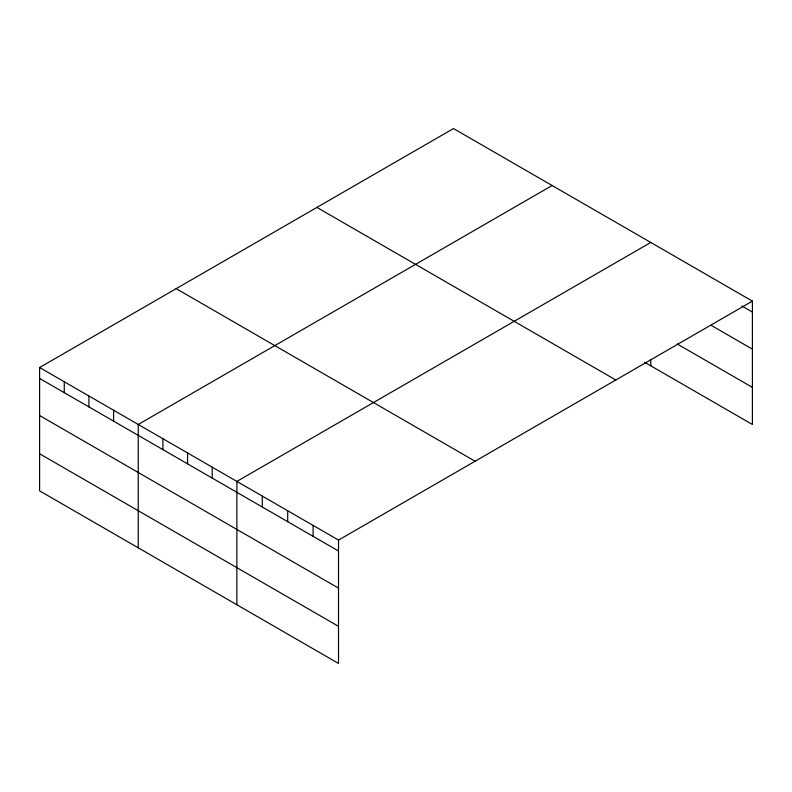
<?xml version="1.0" encoding="UTF-8"?>
<svg xmlns="http://www.w3.org/2000/svg" width="792" height="792" viewBox="0 0 792 792"><rect width="100%" height="100%" fill="white"/><g stroke="black" fill="none" stroke-linecap="round" stroke-linejoin="round"><path stroke-width="1.19" d="M39.6 367.518L338.511 540.094L338.511 663.439L39.6 490.862L39.6 367.518L453.489 128.561L752.4 301.138L752.4 424.482L644.609 362.251M552.133 185.506L138.244 424.462L138.244 547.817M650.767 242.461L236.877 481.417L236.877 604.761M338.511 540.094L752.4 301.138M741.817 305.94L752.4 312.048M711.117 325.314L752.4 349.153M677.239 343.985L752.4 387.377M316.909 207.415L615.82 379.992M176.18 288.664L475.091 461.231M39.6 378.428L338.511 551.004M39.6 415.533L338.511 588.109M39.6 453.767L338.511 626.333M650.767 359.627L650.767 365.805M313.107 525.423L313.107 536.332M287.694 510.751L287.694 521.671M262.291 496.089L262.291 506.999M212.216 467.181L212.216 478.091M187.565 452.945L187.565 463.855M162.905 438.699L162.905 449.618M113.583 410.226L113.583 421.146M88.922 395.99L88.922 406.91M64.261 381.754L64.261 392.664"/></g></svg>
